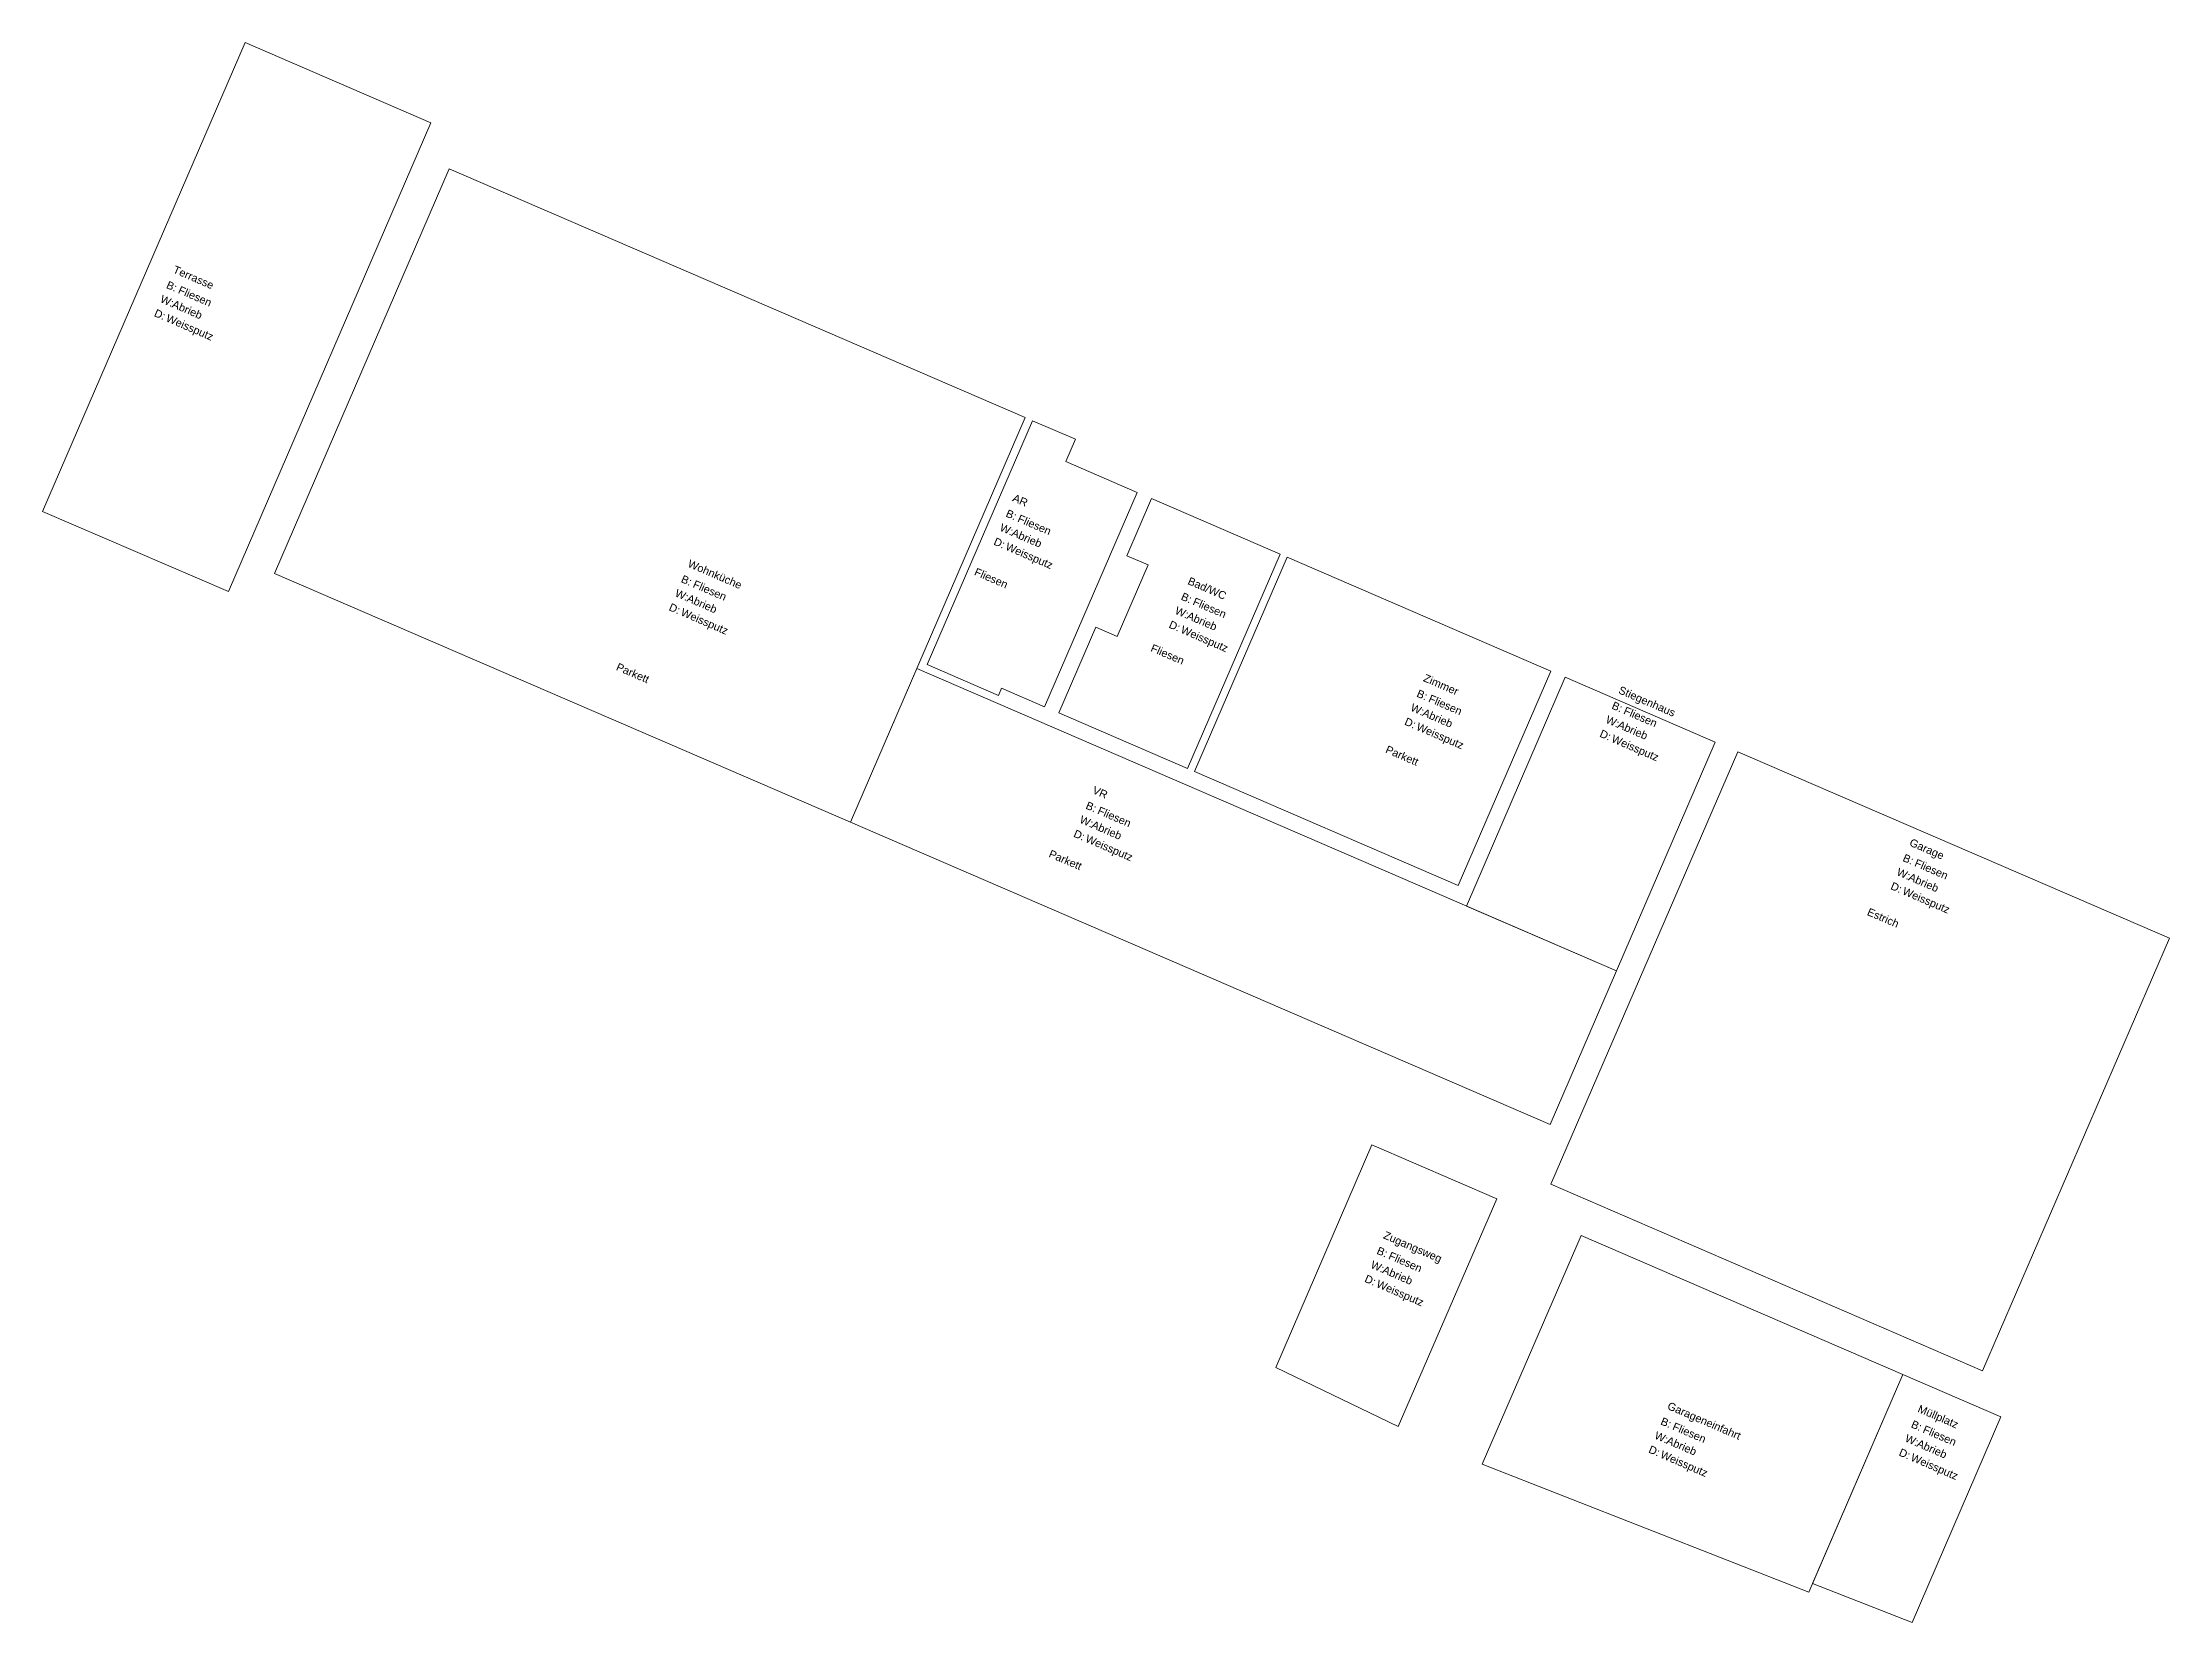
# Model space of a CAD drawing. Header units: millimetres. Extents: x 11801750 to 12566104, y 354831409 to 356234587.
# Drawn here: x 11801750 to 11829065, y 355039283 to 355059575 of the extents above.
import ezdxf
from ezdxf.enums import TextEntityAlignment as Align

# ---------------------------------------------------------------- set-up
doc = ezdxf.new("R2010")
doc.units = ezdxf.units.MM
doc.header["$MEASUREMENT"] = 0
doc.layers.add('New_080 Raumdefinitionen', color=7, linetype='Continuous')
doc.layers.add('New_080 Raumdefinitionen_Pen_No__1', color=7, linetype='Continuous', lineweight=13)
doc.layers.add('New_Archicad Zone Stamps_Pen_No__1', color=7, linetype='Continuous', lineweight=13)
doc.styles.add('GENERATED_STYLE_1', font='arial.ttf')

# ---------------------------------------------------------------- blocks, each defined once
blk = doc.blocks.new('Wohnküche__1', base_point=(11810528, 355053030))
at = {"layer": 'New_Archicad Zone Stamps_Pen_No__1', "color": 7, "lineweight": 13, "style": 'GENERATED_STYLE_1'}
for tag, p in [('ROOM_NUMBER', (11810144, 355053141)), ('ROOM_NAME', (11810066, 355052938)), ('floor_bez', (11809980, 355052740)), ('floor_f', (11810132, 355052674)), ('ceil_bez', (11809824, 355052379)), ('wall_bez', (11809902, 355052560)), ('ceil_mat', (11809976, 355052314)), ('wall_mat', (11810054, 355052494))]:
    blk.add_attdef(tag, text='', height=100, rotation=336.6365, dxfattribs=at).set_placement(p, align=Align.TOP_LEFT)
blk = doc.blocks.new('AR__2', base_point=(11814699, 355053873))
at = {"layer": 'New_Archicad Zone Stamps_Pen_No__1', "color": 7, "lineweight": 13, "style": 'GENERATED_STYLE_1'}
for tag, p in [('ROOM_NUMBER', (11814315, 355053984)), ('ROOM_NAME', (11814237, 355053781)), ('wall_bez', (11814073, 355053402)), ('floor_bez', (11814151, 355053583)), ('floor_f', (11814302, 355053517)), ('ceil_bez', (11813995, 355053222)), ('ceil_mat', (11814147, 355053157)), ('wall_mat', (11814225, 355053337))]:
    blk.add_attdef(tag, text='', height=100, rotation=336.6365, dxfattribs=at).set_placement(p, align=Align.TOP_LEFT)
blk = doc.blocks.new('Bad_WC__3', base_point=(11816949, 355052805))
at = {"layer": 'New_Archicad Zone Stamps_Pen_No__1', "color": 7, "lineweight": 13, "style": 'GENERATED_STYLE_1'}
for tag, p in [('ROOM_NUMBER', (11816565, 355052917)), ('ROOM_NAME', (11816487, 355052714)), ('wall_bez', (11816323, 355052335)), ('floor_bez', (11816401, 355052515)), ('floor_f', (11816552, 355052450)), ('ceil_bez', (11816245, 355052155)), ('ceil_mat', (11816397, 355052089)), ('wall_mat', (11816475, 355052270))]:
    blk.add_attdef(tag, text='', height=100, rotation=336.6365, dxfattribs=at).set_placement(p, align=Align.TOP_LEFT)
blk = doc.blocks.new('Zimmer__4', base_point=(11819975, 355051559))
at = {"layer": 'New_Archicad Zone Stamps_Pen_No__1', "color": 7, "lineweight": 13, "style": 'GENERATED_STYLE_1'}
for tag, p in [('ROOM_NAME', (11819513, 355051468)), ('ROOM_NUMBER', (11819591, 355051671)), ('floor_bez', (11819427, 355051269)), ('floor_f', (11819579, 355051204)), ('wall_bez', (11819349, 355051089)), ('wall_mat', (11819501, 355051024)), ('ceil_bez', (11819271, 355050909)), ('ceil_mat', (11819423, 355050843))]:
    blk.add_attdef(tag, text='', height=100, rotation=336.6365, dxfattribs=at).set_placement(p, align=Align.TOP_LEFT)
blk = doc.blocks.new('Garage__5', base_point=(11826218, 355049448))
at = {"layer": 'New_Archicad Zone Stamps_Pen_No__1', "color": 7, "lineweight": 13, "style": 'GENERATED_STYLE_1'}
for tag, p in [('ROOM_NUMBER', (11825833, 355049560)), ('ROOM_NAME', (11825756, 355049356)), ('floor_bez', (11825670, 355049158)), ('floor_f', (11825821, 355049093)), ('ceil_bez', (11825514, 355048797)), ('wall_bez', (11825592, 355048978)), ('wall_mat', (11825743, 355048912)), ('ceil_mat', (11825666, 355048732))]:
    blk.add_attdef(tag, text='', height=100, rotation=336.6365, dxfattribs=at).set_placement(p, align=Align.TOP_LEFT)
blk = doc.blocks.new('VR__6', base_point=(11815725, 355050121))
at = {"layer": 'New_Archicad Zone Stamps_Pen_No__1', "color": 7, "lineweight": 13, "style": 'GENERATED_STYLE_1'}
for tag, p in [('ROOM_NUMBER', (11815340, 355050233)), ('floor_bez', (11815177, 355049831)), ('ROOM_NAME', (11815263, 355050029)), ('wall_bez', (11815099, 355049651)), ('wall_mat', (11815251, 355049585)), ('floor_f', (11815328, 355049766)), ('ceil_bez', (11815021, 355049470)), ('ceil_mat', (11815173, 355049405))]:
    blk.add_attdef(tag, text='', height=100, rotation=336.6365, dxfattribs=at).set_placement(p, align=Align.TOP_LEFT)
blk = doc.blocks.new('Stiegenhaus__7', base_point=(11822482, 355051404))
at = {"layer": 'New_Archicad Zone Stamps_Pen_No__1', "color": 7, "lineweight": 13, "style": 'GENERATED_STYLE_1'}
for tag, p in [('ROOM_NUMBER', (11822097, 355051516)), ('ROOM_NAME', (11822019, 355051313)), ('floor_bez', (11821933, 355051115)), ('floor_f', (11822085, 355051049)), ('ceil_bez', (11821778, 355050754)), ('wall_bez', (11821856, 355050934)), ('ceil_mat', (11821929, 355050688)), ('wall_mat', (11822007, 355050869))]:
    blk.add_attdef(tag, text='', height=100, rotation=336.6365, dxfattribs=at).set_placement(p, align=Align.TOP_LEFT)
blk = doc.blocks.new('Terrasse__8', base_point=(11803919, 355056807))
at = {"layer": 'New_Archicad Zone Stamps_Pen_No__1', "color": 7, "lineweight": 13, "style": 'GENERATED_STYLE_1'}
for tag, p in [('ROOM_NAME', (11803456, 355056715)), ('ROOM_NUMBER', (11803534, 355056919)), ('floor_bez', (11803370, 355056517)), ('floor_f', (11803522, 355056452)), ('ceil_bez', (11803214, 355056156)), ('wall_bez', (11803292, 355056337)), ('wall_mat', (11803444, 355056271)), ('ceil_mat', (11803366, 355056091))]:
    blk.add_attdef(tag, text='', height=100, rotation=336.6365, dxfattribs=at).set_placement(p, align=Align.TOP_LEFT)
blk = doc.blocks.new('Müllplatz__9', base_point=(11826325, 355042174))
at = {"layer": 'New_Archicad Zone Stamps_Pen_No__1', "color": 7, "lineweight": 13, "style": 'GENERATED_STYLE_1'}
for tag, p in [('ROOM_NUMBER', (11825940, 355042285)), ('ROOM_NAME', (11825862, 355042082)), ('wall_bez', (11825699, 355041704)), ('floor_bez', (11825777, 355041884)), ('floor_f', (11825928, 355041818)), ('ceil_bez', (11825621, 355041523)), ('ceil_mat', (11825772, 355041458)), ('wall_mat', (11825850, 355041638))]:
    blk.add_attdef(tag, text='', height=100, rotation=336.6365, dxfattribs=at).set_placement(p, align=Align.TOP_LEFT)
blk = doc.blocks.new('Zugangsweg__18', base_point=(11819463, 355044403))
at = {"layer": 'New_Archicad Zone Stamps_Pen_No__1', "color": 7, "lineweight": 13, "style": 'GENERATED_STYLE_1'}
for tag, p in [('ROOM_NUMBER', (11819078, 355044515)), ('floor_bez', (11818915, 355044113)), ('ROOM_NAME', (11819000, 355044312)), ('wall_bez', (11818837, 355043933)), ('wall_mat', (11818988, 355043868)), ('floor_f', (11819066, 355044048)), ('ceil_bez', (11818759, 355043753)), ('ceil_mat', (11818910, 355043687))]:
    blk.add_attdef(tag, text='', height=100, rotation=336.6365, dxfattribs=at).set_placement(p, align=Align.TOP_LEFT)
blk = doc.blocks.new('Garageneinfahrt__19', base_point=(11823200, 355042173))
at = {"layer": 'New_Archicad Zone Stamps_Pen_No__1', "color": 7, "lineweight": 13, "style": 'GENERATED_STYLE_1'}
for tag, p in [('ROOM_NUMBER', (11822725, 355042323)), ('floor_bez', (11822561, 355041922)), ('ROOM_NAME', (11822647, 355042120)), ('wall_bez', (11822483, 355041741)), ('wall_mat', (11822635, 355041676)), ('floor_f', (11822713, 355041856)), ('ceil_bez', (11822406, 355041561)), ('ceil_mat', (11822557, 355041496))]:
    blk.add_attdef(tag, text='', height=100, rotation=336.6365, dxfattribs=at).set_placement(p, align=Align.TOP_LEFT)

msp = doc.modelspace()

# ---------------------------------------------------------------- linework, layer by layer
at = {"layer": 'New_080 Raumdefinitionen', "color": 21, "linetype": 'Continuous', "lineweight": 0, "true_color": 0xffa8a8, "flags": 128}
for points in [[(11801750.057, 355053553.437), (11804136.852, 355052522.381), (11806738.236, 355058544.333), (11804351.44, 355059575.389)], [(11814369.853, 355054757.421), (11806972.911, 355057952.777), (11804728.431, 355052757.021), (11812125.373, 355049561.665)], [(11813108.882, 355051586.166), (11814026.947, 355051189.879), (11814066.637, 355051281.665), (11814617.58, 355051043.997), (11815807.268, 355053798.02), (11814891.182, 355054193.175), (11815014.609, 355054478.898), (11814461.654, 355054717.764)], [(11814801.182, 355050964.686), (11816452.868, 355050250.718), (11817642.504, 355053004.656), (11815990.648, 355053718.231), (11815673.399, 355052983.83), (11815948.223, 355052865.104), (11815551.864, 355051947.572), (11815277.084, 355052066.379)], [(11816544.667, 355050211.057), (11819931.117, 355048748.167), (11821120.685, 355051501.904), (11817734.235, 355052964.794)], [(11812977.414, 355051533.996), (11812125.348, 355049561.544), (11821111.084, 355045679.856), (11821963.151, 355047652.307)], [(11820035.483, 355048485.018), (11821963.454, 355047652.166), (11823232.395, 355050589.642), (11821304.423, 355051422.493)], [(11821121.962, 355044912.395), (11826666.026, 355042516.282), (11829065.238, 355048070.225), (11823521.613, 355050464.831)], [(11817587.756, 355042556.941), (11819161.536, 355041797.574), (11820426.042, 355044722.931), (11818822.638, 355045415.575)], [(11820240.024, 355041314.582), (11824433.458, 355039672.641), (11825641.418, 355042468.951), (11821510.681, 355044254.172)], [(11825758.854, 355039282.719), (11826900.329, 355041925.122), (11825641.418, 355042468.951), (11824481.075, 355039782.868)]]:
    msp.add_lwpolyline(points, close=True, dxfattribs=at)

# ---------------------------------------------------------------- block references
at = {"layer": 'New_080 Raumdefinitionen', "color": 7, "linetype": 'Continuous', "lineweight": 13}
for name, p, values in [('Terrasse__8', (11803918.643, 355056806.75), {'ROOM_NAME': 'Terrasse', 'floor_bez': 'B:', 'floor_f': 'Fliesen', 'wall_bez': 'W:', 'wall_mat': 'Abrieb', 'ceil_bez': 'D:', 'ceil_mat': 'Weissputz'}), ('AR__2', (11814699.323, 355053872.512), {'ROOM_NAME': 'AR', 'floor_bez': 'B:', 'floor_f': 'Fliesen', 'wall_bez': 'W:', 'wall_mat': 'Abrieb', 'ceil_bez': 'D:', 'ceil_mat': 'Weissputz'}), ('Wohnküche__1', (11810528.376, 355053029.622), {'ROOM_NAME': 'Wohnküche', 'floor_bez': 'B:', 'floor_f': 'Fliesen', 'wall_bez': 'W:', 'wall_mat': 'Abrieb', 'ceil_bez': 'D:', 'ceil_mat': 'Weissputz'}), ('Bad_WC__3', (11816949.318, 355052805.227), {'ROOM_NAME': 'Bad/WC', 'floor_bez': 'B:', 'floor_f': 'Fliesen', 'wall_bez': 'W:', 'wall_mat': 'Abrieb', 'ceil_bez': 'D:', 'ceil_mat': 'Weissputz'}), ('Zimmer__4', (11819975.363, 355051559.204), {'ROOM_NAME': 'Zimmer', 'floor_bez': 'B:', 'floor_f': 'Fliesen', 'wall_bez': 'W:', 'wall_mat': 'Abrieb', 'ceil_bez': 'D:', 'ceil_mat': 'Weissputz'}), ('Stiegenhaus__7', (11822481.783, 355051404.361), {'ROOM_NAME': 'Stiegenhaus', 'floor_bez': 'B:', 'floor_f': 'Fliesen', 'wall_bez': 'W:', 'wall_mat': 'Abrieb', 'ceil_bez': 'D:', 'ceil_mat': 'Weissputz'}), ('VR__6', (11815725.251, 355050120.74), {'ROOM_NAME': 'VR', 'floor_bez': 'B:', 'floor_f': 'Fliesen', 'wall_bez': 'W:', 'wall_mat': 'Abrieb', 'ceil_bez': 'D:', 'ceil_mat': 'Weissputz'}), ('Garage__5', (11826218.235, 355049447.771), {'ROOM_NAME': 'Garage', 'floor_bez': 'B:', 'floor_f': 'Fliesen', 'wall_bez': 'W:', 'wall_mat': 'Abrieb', 'ceil_bez': 'D:', 'ceil_mat': 'Weissputz'}), ('Zugangsweg__18', (11819462.907, 355044403.086), {'ROOM_NAME': 'Zugangsweg', 'floor_bez': 'B:', 'floor_f': 'Fliesen', 'wall_bez': 'W:', 'wall_mat': 'Abrieb', 'ceil_bez': 'D:', 'ceil_mat': 'Weissputz'}), ('Garageneinfahrt__19', (11823199.718, 355042172.552), {'ROOM_NAME': 'Garageneinfahrt', 'floor_bez': 'B:', 'floor_f': 'Fliesen', 'wall_bez': 'W:', 'wall_mat': 'Abrieb', 'ceil_bez': 'D:', 'ceil_mat': 'Weissputz'}), ('Müllplatz__9', (11826324.904, 355042173.696), {'ROOM_NAME': 'Müllplatz', 'floor_bez': 'B:', 'floor_f': 'Fliesen', 'wall_bez': 'W:', 'wall_mat': 'Abrieb', 'ceil_bez': 'D:', 'ceil_mat': 'Weissputz'})]:
    msp.add_blockref(name, p, dxfattribs=at).add_auto_attribs(values)

# ---------------------------------------------------------------- texts
at = {"layer": 'New_080 Raumdefinitionen_Pen_No__1', "color": 7, "linetype": 'Continuous', "lineweight": 13, "char_height": 100, "attachment_point": 1, "rotation": 336.6364577, "style": 'GENERATED_STYLE_1'}
for s, insert in [('\\A1;{\\pql;\\fArial|b0|i0|c0|p0;\\W1.000000;Fliesen}', (11813746.38, 355052831.548)), ('\\A1;{\\pql;\\fArial|b0|i0|c0|p0;\\W1.000000;Fliesen}', (11816011.572, 355051853.022)), ('\\A1;{\\pql;\\fArial|b0|i0|c0|p0;\\W1.000000;Parkett}', (11809147.099, 355051610.738)), ('\\A1;{\\pql;\\fArial|b0|i0|c0|p0;\\W1.000000;Parkett}', (11819026.907, 355050550.448)), ('\\A1;{\\pql;\\fArial|b0|i0|c0|p0;\\W1.000000;Parkett}', (11814702.898, 355049210.725)), ('\\A1;{\\pql;\\fArial|b0|i0|c0|p0;\\W1.000000;Estrich}', (11825212.302, 355048464.21))]:
    msp.add_mtext(s, dxfattribs=dict(at, insert=insert))

doc.saveas('drawing.dxf')
